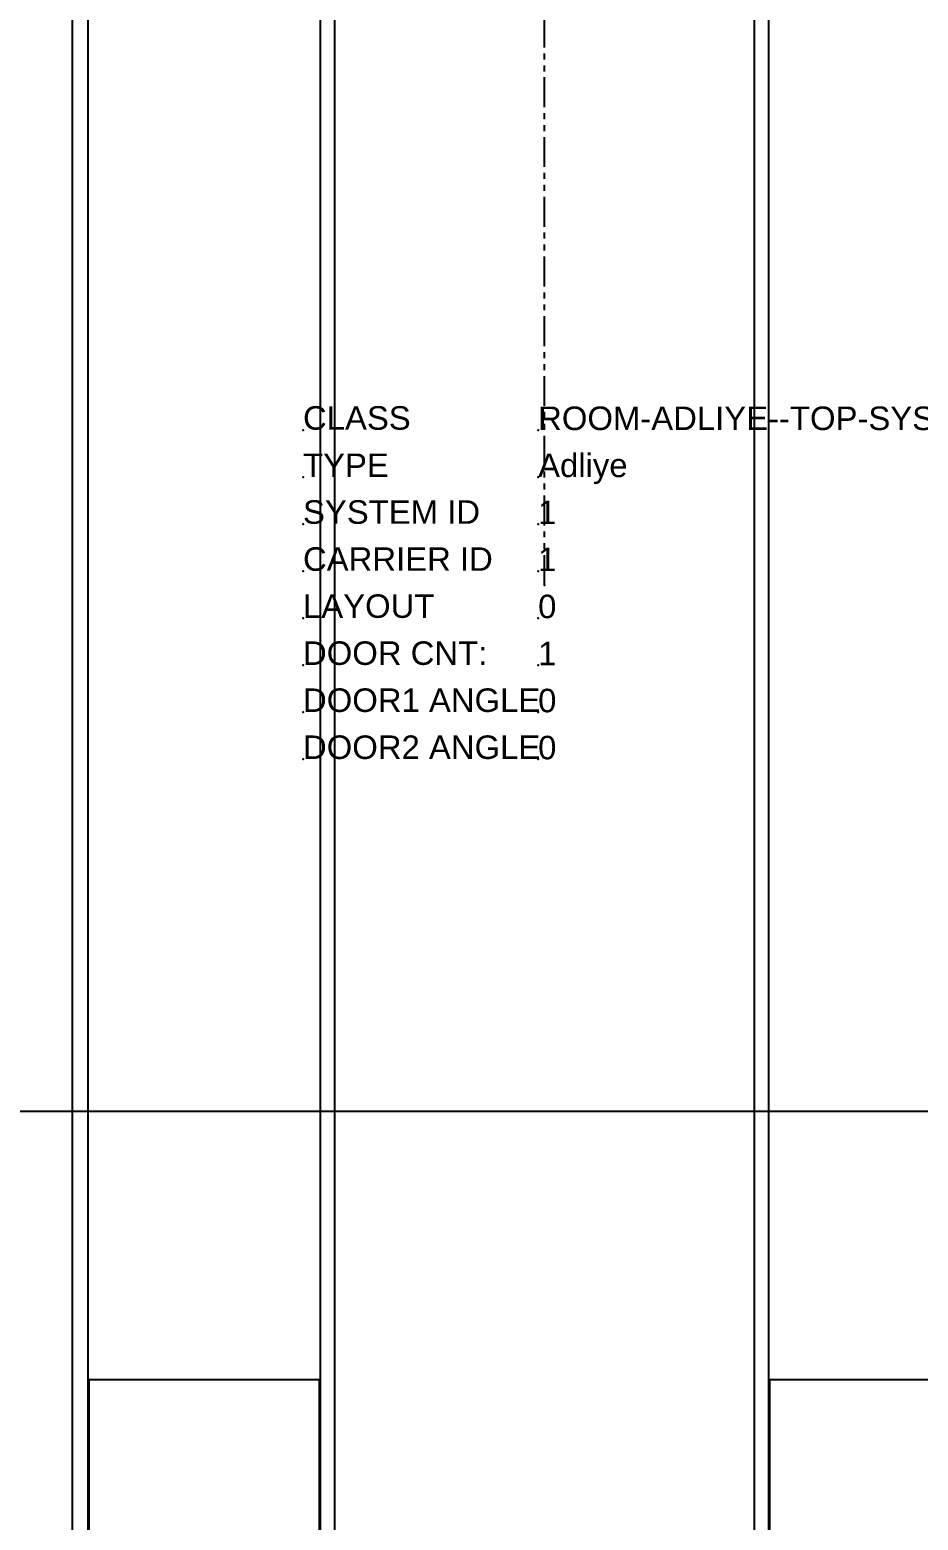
# Model space of a CAD drawing. Header units: millimetres. Extents: x 1005 to 7315, y -2950 to 6147.
# Drawn here: x 1222.4 to 1411.3, y -2549 to -2232.2 of the extents above; entities that cross this region are included whole.
import ezdxf

# ---------------------------------------------------------------- set-up
doc = ezdxf.new("R2010")
doc.units = ezdxf.units.MM
doc.set_wipeout_variables(frame=1)
doc.linetypes.add('PHANTOM', pattern=[12.7, 6.35, -1.27, 1.27, -1.27, 1.27, -1.27])
for name, color, linetype, true_color in [('PK24-SYS-ROOM', 8, 'Continuous', 0x808080), ('PK24E-COMP-PALLET', 132, 'Continuous', 0x00b7c8), ('PK24E-HELPER', 253, 'PHANTOM', 0xa1a1a1), ('PK24E-SYS-LIFT', 31, 'Continuous', 0xffcc5a)]:
    doc.layers.add(name, color=color, linetype=linetype, true_color=true_color)
for name, color, linetype in [('PK24E', 7, 'Continuous'), ('PK24E-DATA', 7, 'Continuous'), ('PKE24E-HIDDEN', 7, 'Continuous')]:
    doc.layers.add(name, color=color, linetype=linetype)
doc.layers.add('PK24E-TTARROW', color=20, linetype='Continuous', lineweight=20, true_color=0xf54b32)
doc.styles.get("Standard").update_dxf_attribs({"font": 'arial.ttf'})

# ---------------------------------------------------------------- blocks, each defined once
blk = doc.blocks.new('ELIFTTT-CHASIS--TOP-COMP-PKE24')
at = {"layer": 'PK24E-HELPER'}
blk.add_point((0, -167.5), dxfattribs=at)
at = {"layer": 'PK24E-SYS-LIFT'}
for p, q in [((-68.85, 84.5), (-161.2, 84.5)), ((249.75, 84.5), (68.85, 84.5)), ((-249.75, 72.5), (-81.39, 72.5)), ((-81.39, -72.5), (-249.75, -72.5)), ((-141.25, -84.5), (-68.85, -84.5)), ((68.85, -84.5), (171.2, -84.5))]:
    blk.add_line(p, q, dxfattribs=at)
for radius in [109, 60]:
    blk.add_circle((0, 0), radius, dxfattribs=at)
blk = doc.blocks.new('ELIFTTT-TT--TOP-COMP-PKE24')
at = {"layer": 'PK24E-SYS-LIFT'}
for p, q in [((-18.75, 89.5), (-18.75, 84.5)), ((-11.25, 89.5), (-18.75, 89.5)), ((-11.25, 84.5), (-11.25, 89.5)), ((-3.6, 89.5), (-3.6, 84.5)), ((-3.6, 89.5), (-3.58, 89.5)), ((-3.58, 89.5), (-3.58, 84.5)), ((-0.17, 89.5), (-3.58, 89.5)), ((-0.17, 84.5), (-0.17, 89.5)), ((-0.17, 89.5), (0.17, 89.5)), ((0.17, 89.5), (0.17, 84.5)), ((3.58, 89.5), (0.17, 89.5)), ((3.58, 84.5), (3.58, 89.5)), ((3.58, 89.5), (3.6, 89.5)), ((3.6, 84.5), (3.6, 89.5)), ((11.25, 89.5), (11.25, 84.5)), ((18.75, 89.5), (11.25, 89.5)), ((18.75, 84.5), (18.75, 89.5)), ((230.5, 84.5), (-230.5, 84.5)), ((-87.6, 74.5), (-220.5, 74.5)), ((-87.6, -74.5), (-87.6, 74.5)), ((77.6, 74.5), (-77.6, 74.5)), ((-77.6, 74.5), (-77.6, -74.5)), ((77.6, -74.5), (77.6, 74.5)), ((-87.6, 2.25), (-220, 2.25)), ((-59.96, 2.25), (-77.6, 2.25)), ((77.6, 2.25), (59.96, 2.25)), ((-220, -2.25), (-87.6, -2.25)), ((-77.6, -2.25), (-59.96, -2.25)), ((59.96, -2.25), (77.6, -2.25)), ((-220.5, -74.5), (-87.6, -74.5)), ((-77.6, -74.5), (77.6, -74.5)), ((230.5, -84.5), (-230.5, -84.5)), ((-18.75, -84.5), (-18.75, -89.5)), ((-11.25, -89.5), (-11.25, -84.5)), ((-3.6, -84.5), (-3.6, -89.5)), ((-3.58, -84.5), (-3.58, -89.5)), ((-0.17, -89.5), (-0.17, -84.5)), ((0.17, -84.5), (0.17, -89.5)), ((3.58, -89.5), (3.58, -84.5)), ((3.6, -89.5), (3.6, -84.5)), ((11.25, -84.5), (11.25, -89.5)), ((18.75, -89.5), (18.75, -84.5)), ((-11.25, -89.5), (-18.75, -89.5)), ((-3.58, -89.5), (-3.6, -89.5)), ((-0.17, -89.5), (-3.58, -89.5)), ((0.17, -89.5), (-0.17, -89.5)), ((3.58, -89.5), (0.17, -89.5)), ((3.6, -89.5), (3.58, -89.5)), ((18.75, -89.5), (11.25, -89.5))]:
    blk.add_line(p, q, dxfattribs=at)
for radius, start, end in [(109, 50.8258, 129.1742), (109, 143.482, 178.8172), (60, 2.1491, 177.8509), (109, 181.1828, 216.518), (60, 182.1491, 270), (60, 270, 357.8509), (109, 230.8258, 309.1742)]:
    blk.add_arc((0, 0), radius, start, end, dxfattribs=at)
blk = doc.blocks.new('*U9')
blk.add_wipeout([(-262.27, 110), (262.27, 110), (267.5, 96.99), (267.5, -96.99), (262.27, -110), (-262.27, -110), (-267.5, -96.99), (-267.5, 96.99)])
at = {"layer": 'PK24E-COMP-PALLET'}
for p, q in [((262.27, 110), (-262.27, 110)), ((249.45, 100.42), (-249.45, 100.42)), ((249.45, 97.11), (-249.45, 97.11)), ((249.45, 47.67), (-249.45, 47.67)), ((249.45, 44.65), (-249.45, 44.65)), ((249.45, -44.65), (-249.45, -44.65)), ((249.45, -47.67), (-249.45, -47.67)), ((249.45, -97.11), (-249.45, -97.11)), ((249.45, -100.42), (-249.45, -100.42)), ((262.27, -110), (-262.27, -110))]:
    blk.add_line(p, q, dxfattribs=at)
at = {"layer": 'PK24E-HELPER'}
blk.add_point((0, 0), dxfattribs=at)
blk = doc.blocks.new('*U10')
for p in [(0, 0), (50, 0), (0, -10), (0, -10), (50, -10), (50, -10), (0, -20), (0, -20), (50, -20), (50, -20), (0, -30), (0, -30), (50, -30), (50, -30), (0, -40), (50, -40)]:
    blk.add_point(p)
blk = doc.blocks.new('TTARROW---TOP-DECOR-PK24')
at = {"layer": 'PK24E-TTARROW'}
for points in [[(0, 90), (0, 80), (-32.49, 89.27), (0, 110), (0, 100, -0.763437), (50.85, -86.11), (61.06, -72.77), (52.06, -73.42, 0.73095)], [(0, -90), (0, -80), (32.49, -89.27), (0, -110), (0, -100, -0.763437), (-50.85, 86.11), (-61.06, 72.77), (-52.06, 73.42, 0.73095)]]:
    blk.add_lwpolyline(points, format="xyb", close=True, dxfattribs=at)
blk = doc.blocks.new('ELIFTTT---TOP-SYS-PKE24')
for name in ['ELIFTTT-CHASIS--TOP-COMP-PKE24', 'ELIFTTT-TT--TOP-COMP-PKE24']:
    blk.add_blockref(name, (0, 0))
blk.add_blockref('*U9', (0, 0))
blk.add_blockref('TTARROW---TOP-DECOR-PK24', (0, 0))
at = {"layer": 'PK24E-DATA'}
blk.add_blockref('*U10', (-46.53, 12.51), dxfattribs=at)
at = {"layer": 'PK24E-DATA', "char_height": 5, "attachment_point": 7}
for s, width, insert in [('CLASS', 42.8552, (-46.53, 12.51)), ('LAYOUT', 42.8552, (-46.53, 2.51)), ('SYSTEM', 42.8552, (-46.53, -7.49)), ('ID', 42.8552, (-46.53, -17.49)), ('CONN. CARS.', 47.9389, (-46.53, -27.49))]:
    blk.add_mtext_dynamic_manual_height_columns(s, width=width, gutter_width=17.5, heights=[0], dxfattribs=dict(at, insert=insert))
at = {"layer": 'PK24E-DATA'}
for tag, p in [('COMP_TYPE', (3.47, 12.51)), ('LAYOUT_ID', (3.47, 2.51)), ('SYSTEM_ID', (3.47, -7.49)), ('CARRIER_ID', (3.47, -17.49)), ('CON_CARS', (3.47, -27.49))]:
    blk.add_attdef(tag, p, '', height=5, dxfattribs=at)
blk = doc.blocks.new('*U66')
for p in [(0, 0), (50, 0), (0, -10), (0, -10), (50, -10), (50, -10), (0, -20), (0, -20), (50, -20), (50, -20), (0, -30), (50, -30)]:
    blk.add_point(p)
blk = doc.blocks.new('LAYOUT----DATA-PK24')
at = {"layer": 'PK24E'}
h = blk.add_hatch(color=4, dxfattribs=at)
h.dxf.hatch_style = 1
h.paths.add_polyline_path([(-20, 0, 0.414214), (0, -20), (0, 0)])
h.paths.add_polyline_path([(0, 0), (20, 0, 0.414214), (0, 20)])
at = {"layer": 'PK24E', "color": 4}
for p, q in [((0, 30), (0, -30)), ((0, -20), (0, 20)), ((-30, 0), (220, 0))]:
    blk.add_line(p, q, dxfattribs=at)
blk.add_circle((0, 0), 20, dxfattribs=at)
at = {"layer": 'PKE24E-HIDDEN'}
blk.add_blockref('*U66', (170, 0), dxfattribs=at)
at = {"layer": 'PK24E-DATA'}
for tag, p in [('LAYOUT_ID', (170, 0)), ('LEVEL', (170, -10)), ('COMP_TYPE', (170, -20))]:
    blk.add_attdef(tag, p, '', height=5, dxfattribs=at)
blk = doc.blocks.new('*U71')
at = {"layer": 'PK24E-COMP-PALLET'}
for p, q in [((249.45, 100.42), (-249.45, 100.42)), ((249.45, 97.11), (-249.45, 97.11)), ((-168.92, 96.89), (-249.45, 96.89)), ((-168.92, 47.89), (-168.92, 96.89)), ((-168.92, 47.89), (-249.45, 47.89)), ((249.45, 47.67), (-249.45, 47.67)), ((249.45, 44.65), (-249.45, 44.65)), ((249.45, -44.65), (-249.45, -44.65)), ((249.45, -47.67), (-249.45, -47.67)), ((-168.92, -47.89), (-249.45, -47.89)), ((-168.92, -96.89), (-168.92, -47.89))]:
    blk.add_line(p, q, dxfattribs=at)
at = {"layer": 'PK24E-HELPER'}
blk.add_point((0, 0), dxfattribs=at)
blk = doc.blocks.new('*U72')
for p in [(0, 75.94), (50, 75.94), (0, 65.94), (0, 65.94), (50, 65.94), (50, 65.94), (0, 55.94), (0, 55.94), (50, 55.94), (50, 55.94), (0, 45.94), (0, 45.94), (50, 45.94), (50, 45.94), (0, 35.94), (0, 35.94), (50, 35.94), (50, 35.94), (0, 25.94), (0, 25.94), (50, 25.94), (50, 25.94), (0, 15.94), (0, 15.94), (50, 15.94), (50, 15.94), (0, 5.94), (50, 5.94)]:
    blk.add_point(p)
blk = doc.blocks.new('ROOM-ADLIYE--TOP-SYS-PKE24')
at = {"layer": 'PK24-SYS-ROOM'}
h = blk.add_hatch(dxfattribs=at)
h.set_pattern_fill('ANGLE', color=256)
h.set_pattern_definition([(0, (0, 0), (0, 6.985), [5.08, -1.905]), (90, (0, 0), (-6.985, 4e-16), [5.08, -1.905])])
h.paths.add_polyline_path([(289.01, -110.14), (-289.25, -110.14), (-289.25, 109.86), (289.01, 109.86)])
for points in [[(-274.25, 111.86), (274.01, 111.86), (274.01, 154.5), (311, 154.5), (311, 252.11), (311, 349.72), (-294, 349.72), (-294, 252.11), (-294, 154.5), (-274.25, 154.5)], [(289.01, -110.14), (-289.25, -110.14), (-289.25, 109.86), (289.01, 109.86)]]:
    blk.add_lwpolyline(points, close=True, dxfattribs=at)
blk.add_blockref('ELIFTTT-CHASIS--TOP-COMP-PKE24', (0, 0), dxfattribs=at)
blk.add_wipeout([(-112, 263.62), (-97.37, 269.5), (97.37, 269.5), (112, 263.62), (112, -263.62), (97.37, -269.5), (-97.37, -269.5), (-112, -263.62)]).dxf.layer = 'PK24-SYS-ROOM'
blk.add_lwpolyline([(-274.25, -111.86), (274.01, -111.86), (274.01, -154.5), (311, -154.5), (311, -252.11), (311, -349.72), (-294, -349.72), (-294, -252.11), (-294, -154.5), (-274.25, -154.5)], close=True, dxfattribs=at)
at = {"layer": 'PK24E-HELPER'}
blk.add_line((0, 0), (0, 524.72), dxfattribs=at)
blk.add_circle((-0.12, -0.14), 284.63, dxfattribs=at)
at = {"layer": 'PK24-SYS-ROOM', "rotation": 90}
blk.add_blockref('*U71', (0, 0), dxfattribs=at)
at = {"layer": 'PK24E-DATA'}
blk.add_blockref('*U72', (-51.32, -42.97), dxfattribs=at)
at = {"layer": 'PK24E-DATA', "char_height": 5, "attachment_point": 7}
for s, width, insert in [('CLASS', 50, (-51.32, 32.97)), ('TYPE', 50, (-51.32, 22.97)), ('SYSTEM ID', 50, (-51.32, 12.97)), ('CARRIER ID', 50, (-51.32, 2.97)), ('LAYOUT', 50, (-51.32, -7.03)), ('DOOR CNT:', 78.7047, (-51.32, -17.03)), ('DOOR1 ANGLE', 61.9979, (-51.32, -27.03)), ('DOOR2 ANGLE', 62.9923, (-51.32, -37.03))]:
    blk.add_mtext_dynamic_manual_height_columns(s, width=width, gutter_width=50, heights=[0], dxfattribs=dict(at, insert=insert))
at = {"layer": 'PK24E-DATA'}
for tag, p in [('COMP_TYPE', (-1.32, 32.97)), ('ROOM_TYPE', (-1.32, 22.97)), ('SYSTEM_ID', (-1.32, 12.97)), ('CARRIER_ID', (-1.32, 2.97)), ('LAYOUT_ID', (-1.32, -7.03)), ('DOOR_COUNT', (-1.32, -17.03)), ('DOOR1_ANGLE', (-1.32, -27.03))]:
    blk.add_attdef(tag, p, '', height=5, dxfattribs=at)
at = {"layer": 'PK24E-DATA', "flags": 8}
blk.add_attdef('DOOR2_ANGLE', (-1.32, -37.03), '', height=5, dxfattribs=at)

msp = doc.modelspace()

# ---------------------------------------------------------------- block references
msp.add_blockref('ELIFTTT---TOP-SYS-PKE24', (1331.836, -2350.223)).add_auto_attribs({'COMP_TYPE': 'ELIFTTT---TOP-SYS-PKE24', 'LAYOUT_ID': '0', 'SYSTEM_ID': '1', 'CARRIER_ID': '1'})

# ---------------------------------------------------------------- next in the draw order: block references
msp.add_blockref('LAYOUT----DATA-PK24', (1331.836, -2350.223)).add_auto_attribs({'COMP_TYPE': 'LAYOUT----DATA-PK24', 'LAYOUT_ID': '0', 'LEVEL': 'L0'})

# ---------------------------------------------------------------- next in the draw order: block references
ref = msp.add_blockref('ROOM-ADLIYE--TOP-SYS-PKE24', (1331.836, -2350.223))
ref.add_attrib('DOOR2_ANGLE', '0', (1330.513, -2387.256), dxfattribs={"layer": 'PK24E-DATA', "height": 5})
ref.add_attrib('DOOR1_ANGLE', '0', (1330.513, -2377.256), dxfattribs={"layer": 'PK24E-DATA', "height": 5})
ref.add_attrib('DOOR_COUNT', '1', (1330.513, -2367.256), dxfattribs={"layer": 'PK24E-DATA', "height": 5})
ref.add_attrib('ROOM_TYPE', 'Adliye', (1330.513, -2327.256), dxfattribs={"layer": 'PK24E-DATA', "height": 5})
ref.add_attrib('CARRIER_ID', '1', (1330.513, -2347.256), dxfattribs={"layer": 'PK24E-DATA', "height": 5})
ref.add_attrib('SYSTEM_ID', '1', (1330.513, -2337.256), dxfattribs={"layer": 'PK24E-DATA', "height": 5})
ref.add_attrib('LAYOUT_ID', '0', (1330.513, -2357.256), dxfattribs={"layer": 'PK24E-DATA', "height": 5})
ref.add_attrib('COMP_TYPE', 'ROOM-ADLIYE--TOP-SYS-PKE24', (1330.513, -2317.256), dxfattribs={"layer": 'PK24E-DATA', "height": 5})

doc.saveas('drawing.dxf')
